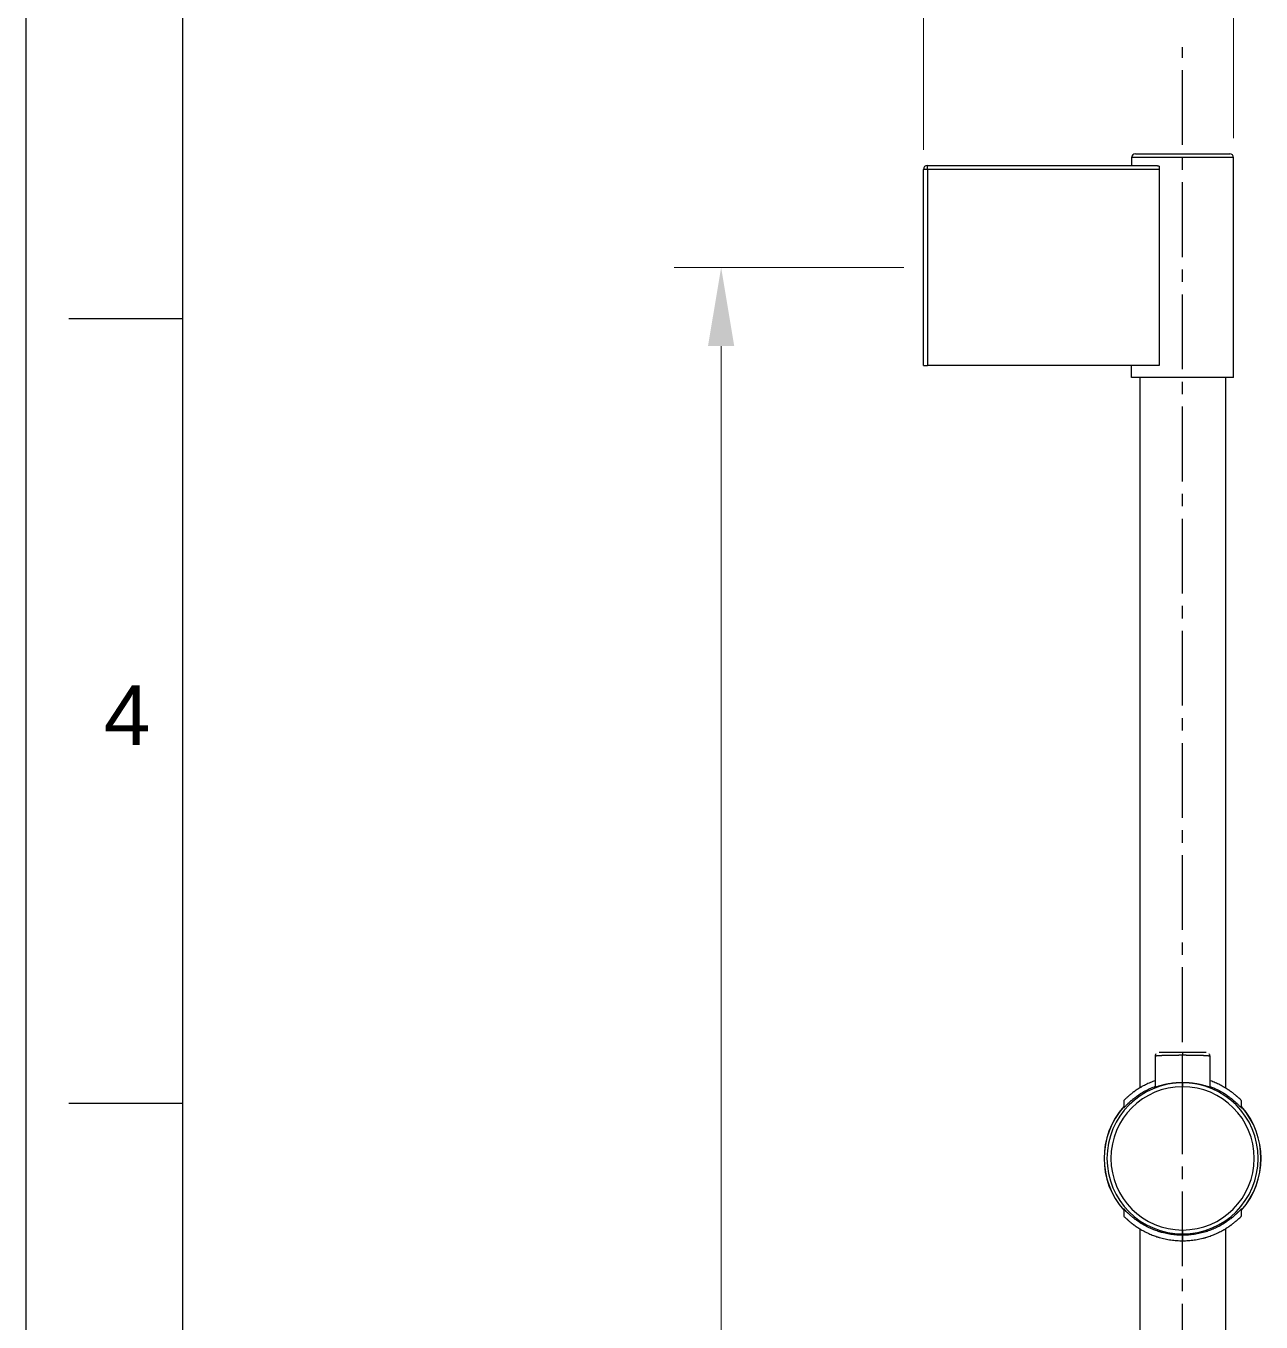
# Model space of a CAD drawing. Header units: millimetres. Extents: x 14 to 1202, y 28 to 1708.
# Drawn here: x 13.9 to 328.5, y 812.6 to 1142.9 of the extents above; entities that cross this region are included whole.
import ezdxf

# ---------------------------------------------------------------- set-up
doc = ezdxf.new("R2010")
doc.units = ezdxf.units.MM
doc.linetypes.add('CENTER2', pattern=[28.575, 19.05, -3.175, 3.175, -3.175])
doc.layers.add('FORM2', color=7, linetype='Continuous')
doc.styles.add('GOGO', font='Gulim.ttf', dxfattribs={"height": 3})
doc.styles.get("Standard").update_dxf_attribs({"font": 'arial.ttf'})
doc.dimstyles.new('기밴테크', dxfattribs={"dimtxt": 3, "dimasz": 3, "dimexe": 1.25, "dimexo": 0.625, "dimgap": 0.6, "dimtad": 1, "dimtih": 1, "dimtoh": 1, "dimdec": 1, "dimlunit": 6, "dimtxsty": 'GOGO', "dimcen": 0, "dimclrd": 3, "dimclre": 3, "dimclrt": 4, "dimadec": 0, "dimazin": 0, "dimtfac": 1, "dimtdec": 1, "dimtmove": 0, "dimatfit": 3, "dimfxl": 1, "dimlwd": 13, "dimlwe": 13, "dimarcsym": 0})

# ---------------------------------------------------------------- blocks, each defined once
blk = doc.blocks.new('*D13')
at = {"color": 3, "lineweight": 13, "transparency": 16777216}
for p, q in [((242.53, 1111.34), (242.53, 1177.22)), ((321.53, 1114.34), (321.53, 1177.22)), ((262.53, 1165.22), (301.53, 1165.22))]:
    blk.add_line(p, q, dxfattribs=at)
at = {"color": 3, "transparency": 16777216}
for points in [[(262.53, 1168.56), (262.53, 1161.89), (242.53, 1165.22)], [(301.53, 1168.56), (301.53, 1161.89), (321.53, 1165.22)]]:
    blk.add_solid(points, dxfattribs=at)
at = {"layer": 'Defpoints', "color": 0, "transparency": 16777216}
for p in [(321.53, 1165.22), (321.53, 1109.34), (242.53, 1106.34)]:
    blk.add_point(p, dxfattribs=at)
at = {"color": 4, "transparency": 16777216, "insert": (282.03, 1179.46), "char_height": 3, "attachment_point": 5, "style": 'GOGO'}
blk.add_mtext('{\\H6x;79}', dxfattribs=at)
blk = doc.blocks.new('*D14')
at = {"color": 3, "lineweight": 13, "transparency": 16777216}
for p, q in [((237.53, 1081.34), (178.97, 1081.34)), ((190.97, 1061.34), (190.97, 782.08)), ((190.97, 474.34), (190.97, 753.6)), ((237.53, 454.34), (178.97, 454.34))]:
    blk.add_line(p, q, dxfattribs=at)
at = {"color": 3, "transparency": 16777216}
for points in [[(187.63, 1061.34), (194.3, 1061.34), (190.97, 1081.34)], [(187.63, 474.34), (194.3, 474.34), (190.97, 454.34)]]:
    blk.add_solid(points, dxfattribs=at)
at = {"layer": 'Defpoints', "color": 0, "transparency": 16777216}
for p in [(242.53, 1081.34), (190.97, 454.34), (242.53, 454.34)]:
    blk.add_point(p, dxfattribs=at)
at = {"color": 4, "transparency": 16777216, "insert": (190.97, 767.84), "char_height": 3, "attachment_point": 5, "style": 'GOGO'}
blk.add_mtext('{\\H6x;627}', dxfattribs=at)

msp = doc.modelspace()

# ---------------------------------------------------------------- linework, layer by layer
at = {"color": 1, "linetype": 'CENTER2', "lineweight": 25}
msp.add_line((308.53, 398.2), (308.53, 1137.52), dxfattribs=at)
at = {"lineweight": 25}
for p, q in [((296.53, 1110.34), (320.53, 1110.34)), ((243.53, 1107.34), (301.62, 1107.34)), ((243.53, 1106.34), (243.53, 1107.34)), ((321.53, 1109.34), (295.53, 1109.34)), ((295.53, 1109.34), (295.53, 1107.34)), ((302.53, 1107.2), (302.53, 1106.34)), ((321.53, 1053.34), (321.53, 1109.34)), ((242.53, 1056.34), (242.53, 1106.34)), ((243.53, 1106.34), (242.53, 1106.34)), ((243.53, 1106.34), (243.53, 1056.34)), ((302.53, 1106.34), (243.53, 1106.34)), ((302.53, 1106.34), (302.53, 1056.34)), ((242.53, 1056.34), (243.53, 1056.34)), ((302.53, 1056.34), (243.53, 1056.34)), ((295.53, 1053.34), (295.53, 1056.34)), ((321.53, 1053.34), (295.53, 1053.34)), ((297.63, 1053.33), (297.63, 872.28)), ((319.43, 1053.33), (319.43, 872.28)), ((301.53, 880.34), (301.53, 872.49)), ((308.53, 881.34), (302.53, 881.34)), ((314.53, 881.34), (308.53, 881.34)), ((308.53, 881.34), (308.53, 880.6)), ((308.53, 873.7), (308.53, 880.6)), ((315.53, 872.48), (315.53, 880.34)), ((308.53, 873.6), (308.53, 873.7)), ((308.53, 873.6), (308.53, 872.6)), ((293.53, 869.03), (293.53, 867.1)), ((323.53, 867.11), (323.53, 869.03)), ((293.53, 841.57), (293.53, 839.64)), ((323.53, 839.64), (323.53, 841.57)), ((297.63, 836.4), (297.63, 682.34)), ((308.53, 836.08), (308.53, 835.08)), ((319.43, 836.39), (319.43, 682.34)), ((308.53, 835.08), (308.53, 834.74)), ((308.53, 834.74), (308.53, 833.34))]:
    msp.add_line(p, q, dxfattribs=at)
for centre, radius, start, end in [((296.53, 1109.34), 1, 90, 180), ((320.53, 1109.34), 1, 0, 90), ((243.53, 1106.34), 1, 90, 180), ((308.53, 854.34), 19.26, 90, 270), ((308.53, 854.34), 18.26, 90, 270), ((308.53, 854.34), 19.26, 270, 90), ((308.53, 854.34), 18.26, 270, 90), ((308.53, 854.34), 20, 138.5916, 221.4084), ((308.53, 854.34), 19.97, 138.6872, 221.3128), ((308.53, 854.34), 19.97, 138.6956, 221.3044), ((308.53, 854.34), 20, 318.5916, 41.4084), ((308.53, 854.34), 19.97, 318.6872, 41.3128), ((308.53, 854.34), 19.97, 318.6956, 41.3044)]:
    msp.add_arc(centre, radius, start, end, dxfattribs=at)
for points, knots in [([(301.62, 1107.34), (301.63, 1107.34), (301.65, 1107.34), (301.67, 1107.34), (301.7, 1107.34), (301.72, 1107.34), (301.75, 1107.33), (301.77, 1107.33), (301.8, 1107.33), (301.83, 1107.33), (301.85, 1107.33), (301.88, 1107.33), (301.9, 1107.32), (301.93, 1107.32), (301.95, 1107.32), (301.98, 1107.32), (302.01, 1107.31), (302.03, 1107.31), (302.06, 1107.31), (302.08, 1107.3), (302.11, 1107.3), (302.14, 1107.29), (302.16, 1107.29), (302.19, 1107.28), (302.21, 1107.28), (302.24, 1107.27), (302.27, 1107.27), (302.29, 1107.26), (302.32, 1107.26), (302.34, 1107.25), (302.37, 1107.24), (302.4, 1107.24), (302.42, 1107.23), (302.45, 1107.22), (302.47, 1107.21), (302.5, 1107.21), (302.52, 1107.2), (302.53, 1107.2)], [0, 0, 0, 0, 0.02835, 0.056695, 0.085037, 0.113377, 0.141718, 0.17006, 0.198405, 0.226756, 0.255113, 0.283478, 0.311853, 0.34024, 0.368639, 0.397054, 0.425484, 0.453933, 0.482401, 0.510891, 0.539403, 0.56794, 0.596503, 0.625093, 0.653713, 0.682363, 0.711046, 0.739763, 0.768515, 0.797305, 0.826133, 0.855001, 0.883911, 0.912865, 0.941863, 0.970908, 1, 1, 1, 1]), ([(301.73, 880.95), (301.68, 880.88), (301.6, 880.74), (301.54, 880.53), (301.53, 880.39), (301.53, 880.34)], [0, 0, 0, 0, 0.379163, 0.747048, 1, 1, 1, 1]), ([(308.53, 880.6), (308.51, 880.6), (308.48, 880.6), (308.44, 880.6), (308.4, 880.6), (308.35, 880.6), (308.31, 880.6), (308.27, 880.6), (308.22, 880.6), (308.18, 880.6), (308.14, 880.6), (308.09, 880.6), (308.05, 880.6), (308, 880.6), (307.96, 880.6), (307.92, 880.6), (307.87, 880.6), (307.83, 880.6), (307.79, 880.6), (307.74, 880.6), (307.7, 880.6), (307.66, 880.6), (307.61, 880.59), (307.57, 880.59), (307.52, 880.59), (307.48, 880.59), (307.44, 880.59), (307.39, 880.59), (307.35, 880.59), (307.3, 880.59), (307.26, 880.59), (307.22, 880.59), (307.17, 880.59), (307.13, 880.59), (307.09, 880.59), (307.04, 880.59), (307, 880.59), (306.96, 880.59), (306.91, 880.59), (306.87, 880.59), (306.82, 880.59), (306.78, 880.59), (306.74, 880.59), (306.69, 880.59), (306.65, 880.59), (306.61, 880.59), (306.56, 880.59), (306.52, 880.59), (306.48, 880.59), (306.43, 880.59), (306.39, 880.59), (306.35, 880.59), (306.3, 880.58), (306.26, 880.58), (306.22, 880.58), (306.18, 880.58), (306.13, 880.58), (306.09, 880.58), (306.05, 880.58), (306, 880.58), (305.96, 880.58), (305.92, 880.58), (305.88, 880.58), (305.83, 880.58), (305.79, 880.58), (305.75, 880.58), (305.71, 880.58), (305.67, 880.58), (305.62, 880.58), (305.58, 880.57), (305.54, 880.57), (305.5, 880.57), (305.46, 880.57), (305.42, 880.57), (305.37, 880.57), (305.33, 880.57), (305.29, 880.57), (305.25, 880.57), (305.21, 880.57), (305.17, 880.57), (305.13, 880.57), (305.09, 880.56), (305.05, 880.56), (305.01, 880.56), (304.97, 880.56), (304.93, 880.56), (304.89, 880.56), (304.85, 880.56), (304.81, 880.56), (304.77, 880.56), (304.73, 880.56), (304.69, 880.56), (304.65, 880.55), (304.61, 880.55), (304.57, 880.55), (304.53, 880.55), (304.49, 880.55), (304.45, 880.55), (304.42, 880.55), (304.38, 880.55), (304.34, 880.55), (304.3, 880.54), (304.26, 880.54), (304.23, 880.54), (304.19, 880.54), (304.15, 880.54), (304.12, 880.54), (304.08, 880.54), (304.04, 880.54), (304.01, 880.54), (303.97, 880.53), (303.93, 880.53), (303.9, 880.53), (303.86, 880.53), (303.83, 880.53), (303.79, 880.53), (303.75, 880.53), (303.72, 880.53), (303.68, 880.52), (303.65, 880.52), (303.57, 880.52), (303.43, 880.52), (303.24, 880.51), (303.06, 880.5), (302.87, 880.49), (302.69, 880.49), (302.51, 880.48), (302.33, 880.46), (302.17, 880.45), (302.02, 880.44), (301.88, 880.42), (301.76, 880.41), (301.66, 880.39), (301.58, 880.37), (301.54, 880.36), (301.53, 880.34), (301.53, 880.34), (301.53, 880.34)], [0, 0, 0, 0, 0.003889, 0.007781, 0.011677, 0.015576, 0.01948, 0.023387, 0.027298, 0.031213, 0.035131, 0.039053, 0.042979, 0.046909, 0.050843, 0.05478, 0.058721, 0.062666, 0.066615, 0.070568, 0.074525, 0.078485, 0.08245, 0.086418, 0.09039, 0.094366, 0.098346, 0.10233, 0.106317, 0.110309, 0.114305, 0.118304, 0.122308, 0.126315, 0.130327, 0.134342, 0.138361, 0.142385, 0.146412, 0.150444, 0.154479, 0.158519, 0.162562, 0.16661, 0.170661, 0.174717, 0.178776, 0.18284, 0.186908, 0.19098, 0.195056, 0.199136, 0.20322, 0.207309, 0.211401, 0.215498, 0.219599, 0.223703, 0.227812, 0.231926, 0.236043, 0.240165, 0.24429, 0.24842, 0.252554, 0.256693, 0.260835, 0.264982, 0.269133, 0.273288, 0.277448, 0.281612, 0.28578, 0.289952, 0.294128, 0.298309, 0.302494, 0.306684, 0.310877, 0.315075, 0.319278, 0.323484, 0.327695, 0.331911, 0.33613, 0.340354, 0.344583, 0.348815, 0.353053, 0.357294, 0.36154, 0.36579, 0.370045, 0.374304, 0.378567, 0.382835, 0.387107, 0.391384, 0.395665, 0.399951, 0.404241, 0.408535, 0.412834, 0.417138, 0.421446, 0.425758, 0.430075, 0.434396, 0.438722, 0.443053, 0.447387, 0.451727, 0.456071, 0.460419, 0.464772, 0.46913, 0.473492, 0.477859, 0.48223, 0.486606, 0.490986, 0.514623, 0.539728, 0.5663, 0.594342, 0.623855, 0.654838, 0.687294, 0.721221, 0.756622, 0.793496, 0.831843, 0.871664, 0.91296, 0.95573, 0.999974, 1, 1, 1, 1]), ([(315.53, 880.34), (315.53, 880.34), (315.53, 880.34), (315.52, 880.35), (315.5, 880.36), (315.49, 880.37), (315.47, 880.37), (315.44, 880.38), (315.41, 880.39), (315.38, 880.39), (315.34, 880.4), (315.3, 880.41), (315.25, 880.41), (315.2, 880.42), (315.15, 880.43), (315.1, 880.43), (315.05, 880.44), (314.99, 880.44), (314.93, 880.45), (314.86, 880.45), (314.8, 880.46), (314.73, 880.46), (314.67, 880.47), (314.6, 880.47), (314.53, 880.48), (314.46, 880.48), (314.39, 880.48), (314.32, 880.49), (314.24, 880.49), (314.17, 880.49), (314.1, 880.5), (314.02, 880.5), (313.95, 880.5), (313.87, 880.51), (313.8, 880.51), (313.73, 880.51), (313.65, 880.51), (313.58, 880.52), (313.51, 880.52), (313.44, 880.52), (313.38, 880.52), (313.31, 880.53), (313.25, 880.53), (313.19, 880.53), (313.12, 880.53), (313.06, 880.54), (312.99, 880.54), (312.92, 880.54), (312.86, 880.54), (312.79, 880.54), (312.72, 880.55), (312.65, 880.55), (312.58, 880.55), (312.51, 880.55), (312.44, 880.55), (312.37, 880.55), (312.3, 880.56), (312.23, 880.56), (312.16, 880.56), (312.09, 880.56), (312.01, 880.56), (311.94, 880.57), (311.87, 880.57), (311.79, 880.57), (311.72, 880.57), (311.64, 880.57), (311.57, 880.57), (311.49, 880.57), (311.42, 880.58), (311.34, 880.58), (311.27, 880.58), (311.19, 880.58), (311.11, 880.58), (311.04, 880.58), (310.96, 880.58), (310.88, 880.58), (310.81, 880.58), (310.73, 880.59), (310.65, 880.59), (310.57, 880.59), (310.49, 880.59), (310.42, 880.59), (310.34, 880.59), (310.26, 880.59), (310.18, 880.59), (310.1, 880.59), (310.02, 880.59), (309.94, 880.59), (309.87, 880.59), (309.79, 880.59), (309.71, 880.59), (309.63, 880.59), (309.55, 880.59), (309.47, 880.59), (309.39, 880.6), (309.31, 880.6), (309.23, 880.6), (309.16, 880.6), (309.08, 880.6), (309, 880.6), (308.92, 880.6), (308.84, 880.6), (308.76, 880.6), (308.68, 880.6), (308.61, 880.6), (308.55, 880.6), (308.53, 880.6)], [0, 0, 0, 0, 0.017611, 0.035018, 0.052196, 0.069145, 0.085863, 0.102353, 0.118613, 0.134643, 0.150444, 0.166016, 0.181359, 0.196472, 0.211355, 0.22601, 0.240435, 0.254631, 0.268597, 0.282335, 0.295843, 0.309122, 0.322172, 0.334993, 0.347585, 0.359948, 0.372082, 0.383988, 0.395664, 0.407111, 0.41833, 0.42932, 0.440081, 0.450614, 0.460918, 0.470994, 0.480841, 0.490461, 0.499851, 0.509014, 0.516906, 0.524784, 0.532646, 0.540494, 0.548327, 0.556145, 0.563949, 0.571739, 0.579513, 0.587274, 0.59502, 0.602751, 0.610468, 0.618171, 0.625859, 0.633533, 0.641193, 0.648839, 0.656471, 0.664088, 0.671692, 0.679281, 0.686857, 0.694418, 0.701966, 0.7095, 0.71702, 0.724526, 0.732019, 0.739498, 0.746963, 0.754414, 0.761853, 0.769277, 0.776688, 0.784086, 0.79147, 0.798841, 0.806199, 0.813543, 0.820874, 0.828192, 0.835497, 0.842789, 0.850068, 0.857334, 0.864587, 0.871827, 0.879054, 0.886268, 0.89347, 0.900659, 0.907835, 0.914999, 0.92215, 0.929289, 0.936415, 0.943529, 0.950631, 0.95772, 0.964797, 0.971862, 0.978915, 0.985955, 0.992984, 1, 1, 1, 1]), ([(315.52, 880.34), (315.52, 880.39), (315.52, 880.53), (315.45, 880.74), (315.37, 880.88), (315.32, 880.95)], [0, 0, 0, 0, 0.252949, 0.620835, 1, 1, 1, 1]), ([(301.52, 874.13), (301.51, 874.13), (301.51, 874.13), (301.12, 873.99), (300.73, 873.83), (299.92, 873.49), (299.51, 873.3), (298.89, 873), (298.69, 872.89), (298.38, 872.72), (298.23, 872.64), (298.05, 872.54), (297.96, 872.49), (297.92, 872.46), (297.9, 872.45), (297.88, 872.44), (297.88, 872.44), (297.88, 872.44), (297.87, 872.44), (297.87, 872.44), (297.87, 872.43), (297.87, 872.43), (297.54, 872.24), (297.23, 872.04), (296.78, 871.75), (296.56, 871.6), (296.35, 871.45), (296.22, 871.35), (296.15, 871.3), (295.82, 871.05), (295.57, 870.86), (295.23, 870.59), (295.12, 870.5), (294.97, 870.37), (294.89, 870.31), (294.8, 870.23), (294.76, 870.2), (294.74, 870.18), (294.73, 870.17), (294.72, 870.17), (294.72, 870.16), (294.72, 870.16), (294.72, 870.16), (294.72, 870.16), (294.72, 870.16), (294.72, 870.16), (294.5, 869.97), (294.32, 869.81), (294.02, 869.53), (293.89, 869.41), (293.7, 869.22), (293.64, 869.15), (293.57, 869.08), (293.55, 869.06), (293.54, 869.05), (293.53, 869.04), (293.53, 869.04), (293.53, 869.03), (293.53, 869.03), (293.53, 869.03), (293.53, 869.03), (293.53, 869.03)], [0, 0, 0, 0, 0.000545, 0.000545, 0.091421, 0.091421, 0.182297, 0.182297, 0.227735, 0.227735, 0.250454, 0.261814, 0.267494, 0.270334, 0.271753, 0.272463, 0.272818, 0.272996, 0.273085, 0.273129, 0.273129, 0.273173, 0.273173, 0.364049, 0.364049, 0.409487, 0.432206, 0.432206, 0.454925, 0.454925, 0.545802, 0.545802, 0.59124, 0.59124, 0.613959, 0.625318, 0.630998, 0.633838, 0.635258, 0.635968, 0.636323, 0.6365, 0.636589, 0.636633, 0.636633, 0.636678, 0.636678, 0.727554, 0.727554, 0.81843, 0.81843, 0.909306, 0.909306, 0.954744, 0.954744, 0.977463, 0.988822, 0.994502, 0.997342, 0.997342, 1, 1, 1, 1]), ([(293.53, 867.2), (293.53, 867.19), (293.55, 867.21), (293.63, 867.29), (293.7, 867.37), (293.89, 867.56), (294.01, 867.69), (294.24, 867.91), (294.32, 868), (294.46, 868.13), (294.53, 868.2), (294.62, 868.29), (294.66, 868.33), (294.69, 868.35), (294.7, 868.36), (294.7, 868.37), (294.71, 868.37), (294.71, 868.37), (294.71, 868.37), (294.71, 868.37), (294.71, 868.37), (294.71, 868.37), (294.71, 868.37), (294.79, 868.45), (294.88, 868.53), (295.06, 868.7), (295.17, 868.8), (295.39, 868.99), (295.51, 869.1), (295.71, 869.26), (295.81, 869.35), (295.94, 869.45), (296, 869.5), (296.03, 869.53), (296.05, 869.54), (296.06, 869.55), (296.06, 869.55), (296.07, 869.55), (296.07, 869.55), (296.07, 869.55), (296.07, 869.55), (296.07, 869.55), (296.33, 869.76), (296.61, 869.97), (297.05, 870.29), (297.28, 870.45), (297.56, 870.64), (297.7, 870.73), (297.77, 870.78), (297.81, 870.8), (297.83, 870.81), (297.84, 870.82), (297.84, 870.82), (297.84, 870.83), (297.85, 870.83), (297.85, 870.83), (297.85, 870.83), (297.85, 870.83), (298.22, 871.07), (298.6, 871.29), (299.37, 871.72), (299.77, 871.92), (300.57, 872.28), (300.97, 872.45), (301.42, 872.62), (301.47, 872.64), (301.51, 872.66)], [0, 0, 0, 0, 0.086817, 0.086817, 0.177111, 0.177111, 0.267404, 0.267404, 0.312551, 0.312551, 0.335124, 0.346411, 0.352054, 0.354876, 0.356287, 0.356992, 0.357345, 0.357521, 0.357609, 0.357653, 0.357675, 0.357675, 0.357698, 0.357698, 0.402844, 0.402844, 0.447991, 0.447991, 0.493138, 0.493138, 0.515711, 0.526998, 0.532641, 0.535463, 0.536874, 0.537579, 0.537932, 0.538108, 0.538196, 0.53824, 0.53824, 0.538284, 0.538284, 0.628578, 0.628578, 0.673725, 0.696298, 0.707585, 0.713228, 0.71605, 0.71746, 0.718166, 0.718519, 0.718695, 0.718783, 0.718827, 0.718827, 0.718871, 0.718871, 0.809165, 0.809165, 0.899458, 0.899458, 0.989752, 0.989752, 1, 1, 1, 1]), ([(301.53, 872.47), (301.53, 872.47), (301.53, 872.47), (301.53, 872.47), (301.54, 872.47), (301.56, 872.48), (301.57, 872.49), (301.6, 872.49), (301.63, 872.5), (301.66, 872.51), (301.7, 872.53), (301.74, 872.54), (301.79, 872.56), (301.85, 872.58), (301.9, 872.6), (301.97, 872.62), (302.04, 872.64), (302.12, 872.67), (302.2, 872.69), (302.28, 872.72), (302.38, 872.75), (302.47, 872.78), (302.58, 872.81), (302.69, 872.84), (302.8, 872.87), (302.92, 872.91), (303.05, 872.94), (303.18, 872.98), (303.32, 873.01), (303.47, 873.05), (303.63, 873.1), (303.81, 873.14), (304.02, 873.19), (304.25, 873.24), (304.5, 873.29), (304.78, 873.35), (305.08, 873.4), (305.41, 873.45), (305.7, 873.5), (305.92, 873.53), (306.08, 873.55), (306.23, 873.56), (306.37, 873.58), (306.52, 873.6), (306.66, 873.61), (306.8, 873.62), (306.94, 873.63), (307.07, 873.64), (307.2, 873.65), (307.32, 873.66), (307.44, 873.67), (307.56, 873.68), (307.68, 873.68), (307.79, 873.69), (307.89, 873.69), (307.99, 873.69), (308.09, 873.7), (308.19, 873.7), (308.28, 873.7), (308.36, 873.7), (308.45, 873.7), (308.5, 873.7), (308.53, 873.7)], [0, 0, 0, 0, 0.01096, 0.027467, 0.044051, 0.060713, 0.077455, 0.09428, 0.111188, 0.128183, 0.145264, 0.162435, 0.179697, 0.197052, 0.214501, 0.232046, 0.249688, 0.26743, 0.285272, 0.303216, 0.321265, 0.339418, 0.357678, 0.376046, 0.394524, 0.413112, 0.431813, 0.450627, 0.469556, 0.488602, 0.509558, 0.532366, 0.557026, 0.58354, 0.611906, 0.642126, 0.6742, 0.708128, 0.74391, 0.7591, 0.773921, 0.788373, 0.802457, 0.816172, 0.829518, 0.842495, 0.855104, 0.867344, 0.879215, 0.890718, 0.901852, 0.912618, 0.923015, 0.933043, 0.942702, 0.951993, 0.960916, 0.96947, 0.977655, 0.985472, 0.99292, 1, 1, 1, 1]), ([(308.53, 873.7), (308.54, 873.7), (308.57, 873.7), (308.61, 873.7), (308.65, 873.7), (308.69, 873.7), (308.73, 873.7), (308.78, 873.7), (308.82, 873.7), (308.87, 873.7), (308.91, 873.7), (308.96, 873.7), (309.01, 873.7), (309.06, 873.69), (309.11, 873.69), (309.16, 873.69), (309.21, 873.69), (309.27, 873.69), (309.32, 873.68), (309.38, 873.68), (309.44, 873.68), (309.49, 873.68), (309.55, 873.67), (309.61, 873.67), (309.67, 873.67), (309.73, 873.66), (309.79, 873.66), (309.86, 873.65), (309.92, 873.65), (309.99, 873.64), (310.05, 873.64), (310.12, 873.63), (310.19, 873.63), (310.25, 873.62), (310.32, 873.62), (310.39, 873.61), (310.46, 873.6), (310.53, 873.6), (310.61, 873.59), (310.68, 873.58), (310.75, 873.57), (310.83, 873.56), (310.9, 873.56), (310.98, 873.55), (311.05, 873.54), (311.13, 873.53), (311.21, 873.52), (311.34, 873.5), (311.52, 873.47), (311.74, 873.44), (311.95, 873.4), (312.15, 873.37), (312.34, 873.33), (312.51, 873.3), (312.68, 873.27), (312.84, 873.23), (312.99, 873.2), (313.12, 873.17), (313.25, 873.14), (313.37, 873.11), (313.48, 873.08), (313.65, 873.04), (313.88, 872.98), (314.14, 872.9), (314.39, 872.83), (314.6, 872.77), (314.8, 872.71), (314.97, 872.66), (315.12, 872.61), (315.24, 872.57), (315.34, 872.53), (315.42, 872.51), (315.48, 872.49), (315.51, 872.47), (315.53, 872.47), (315.53, 872.47), (315.53, 872.47)], [0, 0, 0, 0, 0.003512, 0.007116, 0.010811, 0.014598, 0.018476, 0.022445, 0.026506, 0.030659, 0.034903, 0.039239, 0.043666, 0.048184, 0.052794, 0.057496, 0.062289, 0.067173, 0.072149, 0.077217, 0.082376, 0.087627, 0.092969, 0.098402, 0.103928, 0.109544, 0.115253, 0.121052, 0.126944, 0.132926, 0.139001, 0.145167, 0.151424, 0.157773, 0.164213, 0.170745, 0.177369, 0.184084, 0.19089, 0.197789, 0.204778, 0.211859, 0.219032, 0.226296, 0.233652, 0.2411, 0.248639, 0.256269, 0.279481, 0.301919, 0.323584, 0.344475, 0.364592, 0.383936, 0.402506, 0.420304, 0.437328, 0.453578, 0.469056, 0.483761, 0.497693, 0.510853, 0.550178, 0.58901, 0.627361, 0.665242, 0.702666, 0.739647, 0.776196, 0.81233, 0.848061, 0.883406, 0.918379, 0.952996, 0.987275, 1, 1, 1, 1]), ([(323.53, 869.03), (323.53, 869.03), (323.53, 869.03), (323.53, 869.03), (323.51, 869.06), (323.42, 869.15), (323.35, 869.22), (323.16, 869.41), (323.04, 869.53), (322.81, 869.74), (322.73, 869.81), (322.59, 869.93), (322.52, 870), (322.43, 870.08), (322.38, 870.12), (322.36, 870.14), (322.35, 870.15), (322.34, 870.15), (322.34, 870.15), (322.34, 870.16), (322.34, 870.16), (322.34, 870.16), (322.34, 870.16), (322.34, 870.16), (322.34, 870.16), (322.26, 870.23), (322.17, 870.3), (321.98, 870.46), (321.88, 870.55), (321.66, 870.73), (321.53, 870.82), (321.34, 870.98), (321.23, 871.06), (321.11, 871.15), (321.04, 871.2), (321.01, 871.22), (320.99, 871.23), (320.99, 871.24), (320.98, 871.24), (320.98, 871.25), (320.98, 871.25), (320.98, 871.25), (320.98, 871.25), (320.98, 871.25), (320.71, 871.44), (320.43, 871.64), (319.98, 871.93), (319.75, 872.08), (319.47, 872.26), (319.33, 872.34), (319.26, 872.39), (319.22, 872.41), (319.2, 872.42), (319.2, 872.43), (319.19, 872.43), (319.19, 872.43), (319.19, 872.43), (319.19, 872.43), (319.19, 872.43), (319.19, 872.43), (318.81, 872.66), (318.43, 872.87), (317.65, 873.27), (317.25, 873.45), (316.45, 873.79), (316.05, 873.95), (315.61, 874.11), (315.58, 874.12), (315.54, 874.13)], [0, 0, 0, 0, 0.00018, 0.00018, 0.090364, 0.090364, 0.180547, 0.180547, 0.270731, 0.270731, 0.315823, 0.315823, 0.338369, 0.349642, 0.355278, 0.358096, 0.359505, 0.36021, 0.360562, 0.360738, 0.360826, 0.36087, 0.360892, 0.360892, 0.360914, 0.360914, 0.406006, 0.406006, 0.451098, 0.451098, 0.49619, 0.49619, 0.518736, 0.530009, 0.535645, 0.538463, 0.539872, 0.540577, 0.540929, 0.541105, 0.541193, 0.541237, 0.541237, 0.541282, 0.541282, 0.631465, 0.631465, 0.676557, 0.699103, 0.710376, 0.716012, 0.71883, 0.720239, 0.720944, 0.721296, 0.721472, 0.72156, 0.721605, 0.721605, 0.721649, 0.721649, 0.811832, 0.811832, 0.902016, 0.902016, 0.992199, 0.992199, 1, 1, 1, 1]), ([(315.54, 872.66), (315.56, 872.65), (315.57, 872.64), (315.97, 872.49), (316.37, 872.32), (317.18, 871.96), (317.58, 871.75), (318.19, 871.43), (318.4, 871.31), (318.7, 871.14), (318.85, 871.05), (319.03, 870.94), (319.12, 870.88), (319.16, 870.86), (319.18, 870.84), (319.19, 870.84), (319.2, 870.83), (319.2, 870.83), (319.2, 870.83), (319.2, 870.83), (319.2, 870.83), (319.2, 870.83), (319.53, 870.62), (319.85, 870.41), (320.29, 870.09), (320.51, 869.93), (320.75, 869.74), (320.87, 869.65), (320.92, 869.61), (320.95, 869.58), (320.97, 869.57), (321.24, 869.34), (321.49, 869.14), (321.83, 868.84), (321.94, 868.75), (322.09, 868.61), (322.17, 868.54), (322.26, 868.46), (322.3, 868.42), (322.32, 868.4), (322.33, 868.39), (322.33, 868.38), (322.34, 868.38), (322.34, 868.38), (322.34, 868.38), (322.34, 868.38), (322.34, 868.38), (322.34, 868.38), (322.56, 868.17), (322.74, 867.99), (323.04, 867.69), (323.17, 867.56), (323.36, 867.37), (323.42, 867.3), (323.49, 867.23), (323.5, 867.21), (323.52, 867.2), (323.52, 867.2), (323.53, 867.19), (323.53, 867.2), (323.53, 867.2), (323.53, 867.2)], [0, 0, 0, 0, 0.003724, 0.003724, 0.094559, 0.094559, 0.185394, 0.185394, 0.230811, 0.230811, 0.25352, 0.264874, 0.270551, 0.27339, 0.274809, 0.275519, 0.275874, 0.276051, 0.27614, 0.276184, 0.276184, 0.276229, 0.276229, 0.367063, 0.367063, 0.412481, 0.435189, 0.446544, 0.452221, 0.452221, 0.457898, 0.457898, 0.548733, 0.548733, 0.59415, 0.59415, 0.616859, 0.628213, 0.63389, 0.636729, 0.638148, 0.638858, 0.639213, 0.63939, 0.639479, 0.639523, 0.639523, 0.639568, 0.639568, 0.730402, 0.730402, 0.821237, 0.821237, 0.912072, 0.912072, 0.957489, 0.957489, 0.980198, 0.991552, 0.99723, 1, 1, 1, 1]), ([(308.53, 834.74), (308.04, 834.74), (307.54, 834.76), (306.55, 834.83), (306.05, 834.89), (305.05, 835.04), (304.55, 835.14), (303.81, 835.31), (303.57, 835.37), (303.2, 835.47), (303.02, 835.52), (302.8, 835.58), (302.7, 835.61), (302.64, 835.63), (302.62, 835.64), (302.61, 835.64), (302.6, 835.64), (302.6, 835.64), (302.59, 835.65), (302.59, 835.65), (302.59, 835.65), (302.59, 835.65), (302.59, 835.65), (302.23, 835.76), (301.85, 835.89), (301.08, 836.19), (300.68, 836.35), (299.88, 836.72), (299.47, 836.92), (298.86, 837.25), (298.66, 837.36), (298.35, 837.54), (298.2, 837.63), (298.02, 837.74), (297.94, 837.79), (297.89, 837.82), (297.87, 837.83), (297.86, 837.84), (297.85, 837.84), (297.85, 837.85), (297.85, 837.85), (297.85, 837.85), (297.85, 837.85), (297.85, 837.85), (297.52, 838.06), (297.21, 838.27), (296.76, 838.58), (296.54, 838.74), (296.3, 838.93), (296.19, 839.02), (296.14, 839.07), (296.1, 839.09), (296.09, 839.11), (295.81, 839.33), (295.56, 839.54), (295.22, 839.83), (295.12, 839.93), (294.96, 840.07), (294.88, 840.14), (294.8, 840.22), (294.76, 840.26), (294.74, 840.28), (294.72, 840.29), (294.72, 840.29), (294.72, 840.3), (294.72, 840.3), (294.72, 840.3), (294.71, 840.3), (294.71, 840.3), (294.71, 840.3), (294.5, 840.5), (294.31, 840.68), (294.01, 840.99), (293.89, 841.11), (293.7, 841.31), (293.63, 841.38), (293.57, 841.45), (293.55, 841.46), (293.54, 841.48), (293.53, 841.48), (293.53, 841.48), (293.53, 841.48), (293.53, 841.48), (293.53, 841.48)], [0, 0, 0, 0, 0.062625, 0.062625, 0.125251, 0.125251, 0.187876, 0.187876, 0.219188, 0.219188, 0.234845, 0.242673, 0.246587, 0.248544, 0.249522, 0.250012, 0.250256, 0.250379, 0.25044, 0.25047, 0.250486, 0.250486, 0.250501, 0.250501, 0.313126, 0.313126, 0.375752, 0.375752, 0.438377, 0.438377, 0.469689, 0.469689, 0.485346, 0.493174, 0.497088, 0.499045, 0.500023, 0.500513, 0.500757, 0.50088, 0.500941, 0.500971, 0.500971, 0.501002, 0.501002, 0.563627, 0.563627, 0.59494, 0.610596, 0.618424, 0.622338, 0.622338, 0.626253, 0.626253, 0.688878, 0.688878, 0.72019, 0.72019, 0.735847, 0.743675, 0.747589, 0.749546, 0.750524, 0.751014, 0.751258, 0.751381, 0.751442, 0.751472, 0.751472, 0.751503, 0.751503, 0.814128, 0.814128, 0.876754, 0.876754, 0.939379, 0.939379, 0.970691, 0.970691, 0.986348, 0.994176, 0.99809, 1, 1, 1, 1]), ([(293.53, 839.64), (293.53, 839.64), (293.53, 839.64), (293.53, 839.64), (293.55, 839.62), (293.64, 839.52), (293.7, 839.45), (293.89, 839.27), (294.02, 839.15), (294.24, 838.94), (294.33, 838.86), (294.46, 838.74), (294.53, 838.68), (294.62, 838.6), (294.67, 838.56), (294.69, 838.54), (294.7, 838.53), (294.71, 838.52), (294.71, 838.52), (294.71, 838.52), (294.71, 838.52), (294.71, 838.52), (294.71, 838.52), (294.72, 838.52), (294.72, 838.52), (294.79, 838.45), (294.88, 838.37), (295.07, 838.21), (295.17, 838.13), (295.4, 837.95), (295.52, 837.85), (295.72, 837.7), (295.82, 837.62), (295.95, 837.53), (296.01, 837.48), (296.04, 837.45), (296.06, 837.44), (296.07, 837.43), (296.07, 837.43), (296.07, 837.43), (296.08, 837.43), (296.08, 837.43), (296.08, 837.43), (296.08, 837.43), (296.34, 837.23), (296.62, 837.04), (297.07, 836.74), (297.3, 836.59), (297.58, 836.42), (297.72, 836.33), (297.8, 836.29), (297.83, 836.27), (297.85, 836.25), (297.86, 836.25), (297.86, 836.25), (297.87, 836.25), (297.87, 836.24), (297.87, 836.24), (297.87, 836.24), (297.87, 836.24), (298.24, 836.02), (298.63, 835.81), (299.41, 835.41), (299.81, 835.22), (300.61, 834.88), (301.01, 834.72), (301.61, 834.51), (301.81, 834.44), (302.11, 834.34), (302.26, 834.29), (302.43, 834.24), (302.52, 834.22), (302.56, 834.2), (302.58, 834.2), (302.59, 834.19), (302.6, 834.19), (302.6, 834.19), (302.6, 834.19), (302.6, 834.19), (302.6, 834.19), (302.6, 834.19), (303.09, 834.05), (303.58, 833.92), (304.56, 833.71), (305.06, 833.62), (306.06, 833.48), (306.55, 833.43), (307.54, 833.36), (308.04, 833.34), (308.53, 833.34)], [0, 0, 0, 0, 0.000125, 0.000125, 0.062617, 0.062617, 0.125109, 0.125109, 0.187602, 0.187602, 0.218848, 0.218848, 0.234471, 0.242282, 0.246188, 0.248141, 0.249117, 0.249606, 0.24985, 0.249972, 0.250033, 0.250063, 0.250078, 0.250078, 0.250094, 0.250094, 0.28134, 0.28134, 0.312586, 0.312586, 0.343832, 0.343832, 0.359455, 0.367267, 0.371172, 0.373125, 0.374102, 0.37459, 0.374834, 0.374956, 0.375017, 0.375048, 0.375048, 0.375078, 0.375078, 0.43757, 0.43757, 0.468816, 0.484439, 0.492251, 0.496157, 0.49811, 0.499086, 0.499574, 0.499818, 0.49994, 0.500001, 0.500032, 0.500032, 0.500062, 0.500062, 0.562555, 0.562555, 0.625047, 0.625047, 0.687539, 0.687539, 0.718785, 0.718785, 0.734408, 0.74222, 0.746125, 0.748078, 0.749055, 0.749543, 0.749787, 0.749909, 0.74997, 0.750001, 0.750001, 0.750031, 0.750031, 0.812523, 0.812523, 0.875016, 0.875016, 0.937508, 0.937508, 1, 1, 1, 1]), ([(323.53, 841.48), (323.53, 841.49), (323.51, 841.47), (323.42, 841.38), (323.36, 841.31), (323.17, 841.11), (323.05, 840.99), (322.82, 840.76), (322.73, 840.68), (322.6, 840.54), (322.53, 840.48), (322.44, 840.39), (322.39, 840.35), (322.37, 840.32), (322.35, 840.31), (322.35, 840.31), (322.35, 840.3), (322.34, 840.3), (322.34, 840.3), (322.34, 840.3), (322.34, 840.3), (322.34, 840.3), (322.34, 840.3), (322.26, 840.23), (322.18, 840.15), (321.99, 839.97), (321.89, 839.88), (321.66, 839.68), (321.54, 839.58), (321.35, 839.41), (321.24, 839.33), (321.12, 839.23), (321.05, 839.17), (321.02, 839.15), (321, 839.13), (320.99, 839.13), (320.99, 839.12), (320.99, 839.12), (320.99, 839.12), (320.99, 839.12), (320.99, 839.12), (320.99, 839.12), (320.72, 838.91), (320.44, 838.7), (320, 838.38), (319.77, 838.22), (319.49, 838.04), (319.35, 837.94), (319.28, 837.9), (319.24, 837.87), (319.23, 837.86), (319.22, 837.85), (319.21, 837.85), (319.21, 837.85), (319.21, 837.85), (319.21, 837.85), (319.21, 837.85), (319.21, 837.85), (318.84, 837.61), (318.46, 837.38), (317.68, 836.96), (317.28, 836.76), (316.49, 836.39), (316.08, 836.22), (315.48, 835.99), (315.28, 835.92), (314.97, 835.81), (314.82, 835.76), (314.65, 835.7), (314.56, 835.68), (314.52, 835.66), (314.49, 835.66), (314.48, 835.65), (314.48, 835.65), (314.48, 835.65), (314.47, 835.65), (314.47, 835.65), (314.47, 835.65), (314.47, 835.65), (313.99, 835.5), (313.5, 835.36), (312.51, 835.14), (312.01, 835.04), (311.01, 834.89), (310.51, 834.83), (309.51, 834.76), (309.02, 834.74), (308.53, 834.74)], [0, 0, 0, 0, 0.060239, 0.060239, 0.122889, 0.122889, 0.18554, 0.18554, 0.216866, 0.216866, 0.232528, 0.24036, 0.244275, 0.246233, 0.247212, 0.247702, 0.247946, 0.248069, 0.24813, 0.24816, 0.248176, 0.248176, 0.248191, 0.248191, 0.279516, 0.279516, 0.310842, 0.310842, 0.342167, 0.342167, 0.35783, 0.365661, 0.369577, 0.371535, 0.372514, 0.373003, 0.373248, 0.37337, 0.373431, 0.373462, 0.373462, 0.373492, 0.373492, 0.436143, 0.436143, 0.467469, 0.483131, 0.490963, 0.494878, 0.496836, 0.497815, 0.498305, 0.498549, 0.498672, 0.498733, 0.498763, 0.498763, 0.498794, 0.498794, 0.561445, 0.561445, 0.624095, 0.624095, 0.686746, 0.686746, 0.718072, 0.718072, 0.733734, 0.741566, 0.745481, 0.747439, 0.748418, 0.748908, 0.749152, 0.749275, 0.749336, 0.749366, 0.749366, 0.749397, 0.749397, 0.812048, 0.812048, 0.874698, 0.874698, 0.937349, 0.937349, 1, 1, 1, 1]), ([(308.53, 833.34), (309.01, 833.34), (309.51, 833.36), (310.49, 833.43), (310.99, 833.48), (311.98, 833.62), (312.48, 833.71), (313.21, 833.87), (313.46, 833.92), (313.82, 834.02), (314.01, 834.06), (314.22, 834.12), (314.32, 834.15), (314.38, 834.17), (314.4, 834.18), (314.42, 834.18), (314.42, 834.18), (314.43, 834.18), (314.43, 834.18), (314.43, 834.18), (314.43, 834.18), (314.43, 834.18), (314.43, 834.18), (314.79, 834.29), (315.16, 834.41), (315.93, 834.69), (316.33, 834.84), (317.13, 835.18), (317.54, 835.37), (318.16, 835.68), (318.37, 835.79), (318.67, 835.95), (318.83, 836.04), (319, 836.14), (319.09, 836.19), (319.14, 836.21), (319.16, 836.23), (319.17, 836.23), (319.18, 836.24), (319.18, 836.24), (319.18, 836.24), (319.18, 836.24), (319.18, 836.24), (319.18, 836.24), (319.51, 836.44), (319.83, 836.63), (320.28, 836.93), (320.49, 837.08), (320.7, 837.23), (320.84, 837.32), (320.91, 837.37), (321.23, 837.62), (321.48, 837.81), (321.82, 838.09), (321.93, 838.17), (322.09, 838.3), (322.16, 838.37), (322.25, 838.44), (322.29, 838.48), (322.31, 838.5), (322.32, 838.51), (322.33, 838.51), (322.33, 838.51), (322.33, 838.51), (322.33, 838.51), (322.33, 838.51), (322.33, 838.51), (322.33, 838.51), (322.55, 838.7), (322.73, 838.87), (323.04, 839.15), (323.16, 839.27), (323.35, 839.45), (323.42, 839.52), (323.48, 839.59), (323.5, 839.61), (323.52, 839.63), (323.52, 839.64), (323.53, 839.64), (323.53, 839.64), (323.53, 839.64), (323.53, 839.64), (323.53, 839.64), (323.53, 839.64)], [0, 0, 0, 0, 0.062508, 0.062508, 0.125016, 0.125016, 0.187523, 0.187523, 0.218777, 0.218777, 0.234404, 0.242218, 0.246125, 0.248078, 0.249055, 0.249543, 0.249787, 0.249909, 0.24997, 0.250001, 0.250016, 0.250016, 0.250031, 0.250031, 0.312539, 0.312539, 0.375047, 0.375047, 0.437555, 0.437555, 0.468809, 0.468809, 0.484436, 0.492249, 0.496156, 0.498109, 0.499086, 0.499574, 0.499818, 0.49994, 0.500001, 0.500032, 0.500032, 0.500063, 0.500063, 0.56257, 0.56257, 0.593824, 0.609451, 0.609451, 0.625078, 0.625078, 0.687586, 0.687586, 0.71884, 0.71884, 0.734467, 0.74228, 0.746187, 0.74814, 0.749117, 0.749605, 0.74985, 0.749972, 0.750033, 0.750063, 0.750063, 0.750094, 0.750094, 0.812602, 0.812602, 0.875109, 0.875109, 0.937617, 0.937617, 0.968871, 0.968871, 0.984498, 0.992312, 0.996218, 0.998172, 0.998172, 1, 1, 1, 1])]:
    msp.add_open_spline(points, degree=3, knots=knots, dxfattribs=at)
at = {"layer": 'FORM2', "linetype": 'Continuous'}
for p, q in [((13.86, 1708.28), (13.86, 28.28)), ((53.86, 68.28), (53.86, 1668.28)), ((53.86, 1068.28), (24.79, 1068.28)), ((53.86, 868.28), (24.79, 868.28))]:
    msp.add_line(p, q, dxfattribs=at)

# ---------------------------------------------------------------- texts
at = {"layer": 'FORM2', "linetype": 'Continuous', "insert": (39.62, 967.29), "char_height": 15.25, "attachment_point": 5}
msp.add_mtext_dynamic_manual_height_columns('4', width=50, gutter_width=12.5, heights=[0], dxfattribs=at)

# ---------------------------------------------------------------- dimensions: what is measured, and where the dimension line sits
dim = msp.add_linear_dim(base=(321.53, 1165.22), p1=(242.53, 1106.34), p2=(321.53, 1109.34), text='{\\H6x;<>}', dimstyle='기밴테크', override={"dimasz": 20, "dimexe": 12, "dimexo": 5, "dimgap": 5})
dim.commit()
dim.dimension.update_dxf_attribs({"geometry": '*D13', "text_midpoint": (282.03, 1179.46)})
dim = msp.add_linear_dim(base=(190.97, 454.34), p1=(242.53, 1081.34), p2=(242.53, 454.34), angle=90, text='{\\H6x;<>}', dimstyle='기밴테크', override={"dimasz": 20, "dimexe": 12, "dimexo": 5, "dimgap": 5})
dim.commit()
dim.dimension.update_dxf_attribs({"geometry": '*D14', "text_midpoint": (190.97, 767.84)})

doc.saveas('drawing.dxf')
